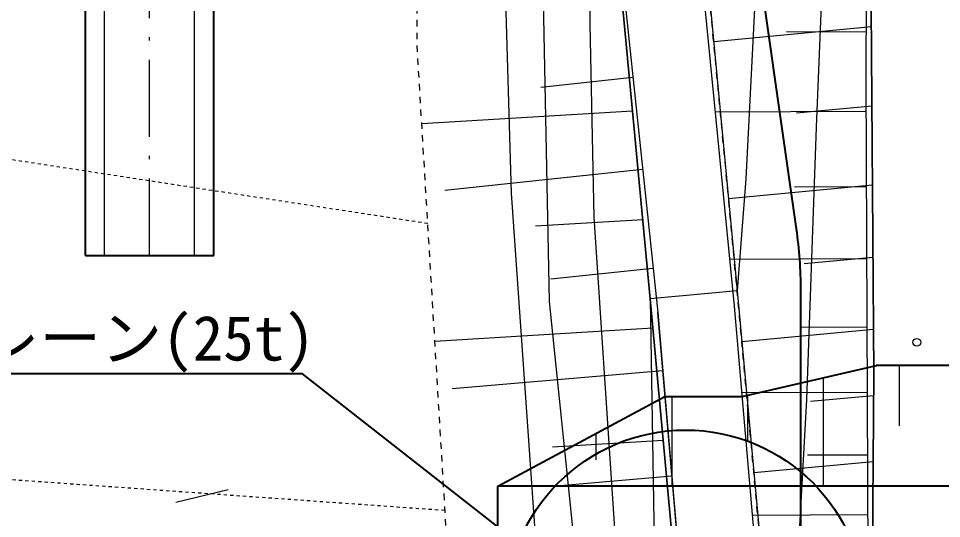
# Model space of a CAD drawing. Header units: millimetres. Extents: x -2078669 to -1085629, y -5987148 to 310365.
# Drawn here: x -1739021 to -1703059, y -1440614 to -1421117 of the extents above; entities that cross this region are included whole.
import ezdxf
from ezdxf.enums import TextEntityAlignment as Align

# ---------------------------------------------------------------- set-up
doc = ezdxf.new("R2010")
doc.units = ezdxf.units.MM
doc.header["$LTSCALE"] = 500
for name, pattern in [('561019', [1, 0.5, -0.5]), ('56301', [0.5, 0.25, -0.25]), ('SXF_一点短鎖線', [9.25, 6, -1.5, 0.25, -1.5])]:
    doc.linetypes.add(name, pattern=pattern)
doc.layers.get('Defpoints').update_dxf_attribs({"color": 153})
for name, color, linetype, lineweight in [('D-BGD', 7, 'Continuous', 13), ('D-BMK', 2, 'SXF_一点短鎖線', 13), ('D-BYP-STR1', 2, 'Continuous', 13), ('D-BYP-STR2', 6, 'Continuous', 25), ('D-BYP-STR8', 5, 'Continuous', 25), ('●予備設計_LP横断', 7, 'Continuous', 13)]:
    doc.layers.add(name, color=color, linetype=linetype, lineweight=lineweight)
doc.styles.add('MS ゴシック', font='MS Gothic.ttf')
doc.dimstyles.new('DIM-500-F', dxfattribs={"dimscale": 500, "dimtxt": 3.5, "dimasz": 2.5, "dimexe": 0, "dimexo": 2, "dimgap": 0.8, "dimtad": 1, "dimdec": 0, "dimzin": 0, "dimdsep": 46, "dimtxsty": 'MS ゴシック', "dimblk": 'OPEN', "dimcen": 0.1, "dimclrd": 256, "dimclre": 256, "dimclrt": 256, "dimaunit": 1, "dimadec": 4, "dimazin": 0, "dimtfac": 1, "dimtdec": 0, "dimtmove": 2, "dimatfit": 3, "dimldrblk": 'OPEN', "dimfxl": 1, "dimtolj": 1, "dimtzin": 0, "dimlwd": -1, "dimlwe": -1, "dimarcsym": 2})

# ---------------------------------------------------------------- blocks, each defined once
blk = doc.blocks.new('M7312')
at = {"layer": '●予備設計_LP横断', "linetype": 'Continuous', "lineweight": 20}
blk.add_circle((0, -0.001), 0.15, dxfattribs=at)
blk = doc.blocks.new('河川平面')
at = {"layer": 'D-BGD', "linetype": 'Continuous'}
for p, q in [((1605175, -2756946), (1599031, -2757527)), ((1604968, -2757158), (1601873, -2757144)), ((1595879, -2758924), (1592291, -2759306)), ((1605195, -2760032), (1602258, -2760310)), ((1595871, -2760232), (1587658, -2760726)), ((1604967, -2760249), (1599093, -2760275)), ((1596262, -2762512), (1588550, -2763327)), ((1605216, -2763118), (1599609, -2763648)), ((1604976, -2763184), (1602175, -2763200)), ((1596271, -2764464), (1592090, -2764715)), ((1604992, -2765985), (1599660, -2766011)), ((1605234, -2765934), (1602551, -2766184)), ((1596665, -2766365), (1592685, -2766788)), ((1596662, -2768696), (1588168, -2769207)), ((1605253, -2768749), (1600125, -2769221)), ((1605003, -2768655), (1602449, -2768664)), ((1597047, -2770356), (1588844, -2771062)), ((1605008, -2771195), (1600128, -2771216)), ((1605258, -2771324), (1602803, -2771549)), ((1597064, -2773067), (1592747, -2773327)), ((1605023, -2773638), (1602688, -2773645)), ((1605238, -2773899), (1600595, -2774326)), ((1597400, -2774458), (1593199, -2774823)), ((1578072, -2775474), (1580112, -2774979)), ((1605030, -2775972), (1600540, -2775998))]:
    blk.add_line(p, q, dxfattribs=at)
at = {"layer": 'D-BGD', "linetype": 'Continuous', "flags": 128}
for points, elevation in [([(1590808, -2808776), (1591696, -2793578), (1591996, -2788414), (1592342, -2780492), (1591147, -2763427), (1590833, -2752355)], 363000), ([(1592920, -2817369), (1593566, -2799486), (1593914, -2787848), (1594033, -2783526), (1593837, -2779371), (1592635, -2767650), (1592323, -2752005), (1592214, -2744615), (1592355, -2741337), (1592065, -2738931), (1591868, -2736368), (1591191, -2733054), (1590470, -2730378), (1590110, -2728111), (1592654, -2726520), (1596089, -2731932), (1596515, -2732747), (1596855, -2733003), (1597195, -2732985), (1597380, -2732344), (1597515, -2716139), (1597024, -2705574), (1596761, -2682544)], 364000), ([(1598376, -2683702), (1598671, -2698444), (1599114, -2717044), (1598931, -2737455), (1597776, -2741725), (1594389, -2742024), (1594210, -2756839), (1594357, -2764363), (1595098, -2775535), (1595958, -2788193), (1595288, -2801281), (1595145, -2805403)], 365000), ([(1601205, -2738696), (1600819, -2752402), (1600282, -2762864), (1599943, -2767240), (1596557, -2767553), (1596737, -2778596), (1597033, -2793887), (1596801, -2798268), (1596698, -2801298), (1596605, -2804750), (1596599, -2811008), (1596447, -2814317), (1596478, -2820692), (1596952, -2823497), (1597518, -2825046), (1598028, -2825906), (1598453, -2827121), (1601191, -2828349), (1601198, -2836316)], 366000), ([(1603298, -2835363), (1603152, -2823926), (1600406, -2822719), (1598998, -2816058), (1598329, -2809840), (1598049, -2792840), (1598377, -2788050), (1601762, -2787733), (1602661, -2771476), (1603042, -2760850), (1603554, -2748138), (1603478, -2740041)], 367000)]:
    blk.add_lwpolyline(points, dxfattribs=dict(at, elevation=elevation))
for points in [[(1555496, -2675788), (1564011, -2675700), (1566577, -2675673), (1574077, -2675730), (1583382, -2675801), (1590984, -2675860), (1594010, -2675779), (1600312, -2675611), (1600969, -2675926), (1601494, -2676412), (1602266, -2677624), (1603045, -2679178), (1603569, -2681205), (1603902, -2684846), (1604555, -2699152), (1604818, -2713861), (1604991, -2733281), (1605158, -2754385), (1605264, -2770456), (1605096, -2792670), (1604965, -2797739), (1604449, -2800952), (1604252, -2801442), (1604118, -2801667)], [(1605096, -2792670), (1605264, -2770456), (1605158, -2754385), (1604991, -2733281), (1604818, -2713861), (1604555, -2699152)], [(1582140, -2719008), (1585199, -2721557), (1587710, -2724583), (1590099, -2728093), (1590110, -2728111), (1591962, -2731343), (1592824, -2733665), (1593520, -2735998), (1593986, -2737930), (1594098, -2739006), (1594389, -2742024), (1594482, -2742989), (1595401, -2755251), (1596341, -2765209), (1596557, -2767553), (1597441, -2777158), (1598308, -2787353), (1598377, -2788050), (1598643, -2790764), (1599233, -2797877), (1599793, -2803334)], [(1597384, -2737656), (1597776, -2741725), (1597870, -2742698), (1598788, -2754964), (1599727, -2764893), (1599943, -2767240), (1600828, -2776858), (1601695, -2787042), (1601762, -2787733), (1602566, -2795926), (1603152, -2800721)], [(1598643, -2790764), (1598377, -2788050), (1598308, -2787353), (1597441, -2777158), (1596557, -2767553), (1596341, -2765209), (1595401, -2755251), (1594482, -2742989), (1594389, -2742024), (1594098, -2739006)]]:
    blk.add_lwpolyline(points, dxfattribs=at)
at = {"layer": 'D-BGD', "linetype": '561019', "flags": 128}
for points in [[(1604118, -2801667), (1603658, -2801700), (1603152, -2800721), (1602566, -2795926), (1601762, -2787733), (1601695, -2787042), (1600828, -2776858), (1599943, -2767240), (1599727, -2764893), (1598788, -2754964), (1597870, -2742698), (1597776, -2741725), (1597384, -2737656), (1596956, -2733671), (1596881, -2732974), (1595028, -2724476), (1594605, -2722539), (1594888, -2713738), (1595887, -2682805), (1595509, -2681697), (1584094, -2681621), (1568919, -2679328), (1567447, -2679106), (1555444, -2676376), (1555451, -2676293), (1555496, -2675788)], [(1594315, -2833105), (1593657, -2833087), (1593245, -2833076), (1591237, -2816520), (1590511, -2811759), (1590076, -2808915), (1589638, -2797190), (1589292, -2787903), (1587476, -2757692), (1587519, -2740005), (1586896, -2733447), (1584831, -2727803), (1583142, -2724109), (1580537, -2721142), (1580880, -2720687), (1582125, -2719028), (1582140, -2719008)]]:
    blk.add_lwpolyline(points, dxfattribs=at)
at = {"layer": 'D-BGD', "linetype": '56301', "flags": 128}
for points in [[(1587892, -2764615), (1556050, -2759730), (1533406, -2757397), (1519083, -2755922), (1514770, -2743375), (1526692, -2743634), (1525783, -2734543), (1524020, -2716896), (1524034, -2707868), (1514409, -2702703), (1507228, -2699927), (1502849, -2698233)], [(1489075, -2779425), (1494299, -2780038), (1504194, -2780898), (1527822, -2781593), (1523744, -2769818), (1567796, -2774317), (1570681, -2774522), (1588564, -2775789)]]:
    blk.add_lwpolyline(points, dxfattribs=at)
at = {"layer": 'D-BGD', "linetype": 'Continuous', "extrusion": (0.879845, 0.091136, 0.466441), "elevation": 1326281}
blk.add_lwpolyline([(-2950346, -283885), (-2934237, -284530), (-2917934, -285106)], dxfattribs=at)
at = {"layer": 'D-BGD', "linetype": 'Continuous', "extrusion": (0.995578, 0.086824, 0.035859), "elevation": 1362595}
blk.add_lwpolyline([(-2929396, 318894), (-2912663, 318294), (-2896354, 317784)], dxfattribs=at)
at = {"layer": 'D-BGD', "linetype": 'Continuous'}
for points in [[(1551648, -2675562, 363530), (1588753, -2675806, 367630), (1591492, -2675777, 367740), (1601078, -2675474, 368380), (1602687, -2677771, 368330), (1604554, -2702997, 368080), (1604920, -2714881, 368280), (1605042, -2738608, 368470), (1604961, -2758977, 368490), (1605040, -2777661, 368510), (1605332, -2792524, 368300), (1605349, -2797390, 368380), (1605376, -2800935, 368140), (1605160, -2801653, 368050), (1604932, -2802029, 368050)], [(1599837, -2767831, 366440), (1596733, -2736208, 364880), (1596230, -2734073, 364910), (1595135, -2731183, 364690), (1593808, -2728274, 364470), (1592088, -2725106, 364260), (1590334, -2722759, 364300), (1588296, -2720585, 364040), (1586073, -2718453, 363810), (1583901, -2716593, 363570), (1581131, -2714851, 363720), (1578733, -2713565, 363360), (1576686, -2712550, 363370), (1573568, -2711634, 363390), (1566227, -2710598, 362900), (1555988, -2709188, 362740), (1553342, -2708636, 362750), (1550673, -2707921, 362770), (1547594, -2706935, 362800), (1545326, -2705966, 362820)], [(1544161, -2708734, 362820), (1546539, -2709754, 362800), (1549825, -2710801, 362770), (1552652, -2711561, 362750), (1555476, -2712146, 362740), (1565608, -2714083, 362900), (1572752, -2715421, 363390), (1575563, -2716230, 363370), (1577282, -2716791, 363360), (1579451, -2717934, 363720), (1581846, -2719507, 363570), (1583686, -2720980, 363810), (1585914, -2722964, 364040), (1587847, -2725240, 364500), (1589298, -2727170, 364240), (1590897, -2729946, 364190), (1592006, -2732452, 364680), (1593056, -2735120, 364910), (1593563, -2737027, 364940), (1596852, -2768087, 366440)], [(1604920, -2714881, 368280), (1605042, -2738608, 368470), (1604961, -2758977, 368490), (1605040, -2777661, 368510), (1605332, -2792524, 368300)], [(1585914, -2722964, 364040), (1587847, -2725240, 364500), (1589298, -2727170, 364240), (1590897, -2729946, 364190), (1592006, -2732452, 364680), (1593056, -2735120, 364910), (1593563, -2737027, 364940), (1596852, -2768087, 366440), (1598250, -2784336, 366950), (1599683, -2801007, 367550), (1600652, -2813768, 368170)]]:
    blk.add_polyline3d(points, dxfattribs=at)
at = {"layer": 'D-BGD', "linetype": 'Continuous', "lineweight": 20, "xscale": 1000, "yscale": 1000, "zscale": 1000, "rotation": 330.1091246385173}
blk.add_blockref('M7312', (1606945, -2769242, 367818), dxfattribs=at)
blk = doc.blocks.new('_Open')
at = {"color": 0, "linetype": 'ByBlock', "lineweight": -2}
for p, q in [((-1, 0.167), (0, 0)), ((-1, -0.167), (0, 0)), ((0, 0), (-1, 0))]:
    blk.add_line(p, q, dxfattribs=at)

msp = doc.modelspace()

# ---------------------------------------------------------------- linework, layer by layer
at = {"layer": 'D-BMK'}
msp.add_line((-1733914.5, -1430352.7, 34.9), (-1733914.5, -1419779, 59.4), dxfattribs=at)
at = {"layer": 'D-BYP-STR1'}
for p, q in [((-1735664.5, -1430352.7, 29.3), (-1735664.5, -1419377.4, 50.7)), ((-1732164.5, -1430352.7, 47), (-1732164.5, -1420180.6, 78.9)), ((-1704714.8, -1434652.7), (-1704714.8, -1437002.7)), ((-1707664.7, -1435127.3), (-1707664.7, -1439352.7)), ((-1713564.6, -1435852.7), (-1713564.6, -1439352.7)), ((-1710614.6, -1435804.9), (-1710614.6, -1437578.8)), ((-1716514.5, -1438322.7), (-1716514.5, -1437292.7))]:
    msp.add_line(p, q, dxfattribs=at)
at = {"layer": 'D-BYP-STR2'}
for p, q in [((-1736414.5, -1430352.7, 29.2), (-1736414.5, -1419205.3, 50.9)), ((-1731414.5, -1430352.7, 47), (-1731414.5, -1420352.7, 78.4)), ((-1736414.5, -1430352.7), (-1731414.5, -1430352.7)), ((-1710823, -1435852.7), (-1705598.8, -1434652.7)), ((-1701761.1, -1434652.7), (-1705599.6, -1434652.7)), ((-1720350.4, -1439352.7), (-1713833.1, -1435852.7)), ((-1713833.1, -1435852.7), (-1710823, -1435852.7)), ((-1720350.4, -1453352.7), (-1720350.4, -1439352.7)), ((-1695114.5, -1439352.7), (-1720350.4, -1439352.7))]:
    msp.add_line(p, q, dxfattribs=at)
at = {"layer": 'D-BYP-STR8'}
msp.add_line((-1727957, -1434978.2), (-1752037, -1434978.2), dxfattribs=at)
msp.add_circle((-1713028.8, -1444162.7), 7000, dxfattribs=at)
at = {"layer": 'Defpoints', "flags": 128}
msp.add_lwpolyline([(-1710539, -1416554.6), (-1708722.1, -1429318.3, -0.0353635), (-1708552.5, -1431714), (-1708552.5, -1485391.9)], format="xyb", dxfattribs=at)

# ---------------------------------------------------------------- block references
at = {"layer": 'D-BGD'}
msp.add_blockref('河川平面', (-3310965.8, 1335500.2), dxfattribs=at)

# ---------------------------------------------------------------- texts
at = {"layer": 'D-BYP-STR8', "style": 'MS ゴシック'}
msp.add_text('ラフタークレーン(25t)', height=1750, dxfattribs=at).set_placement((-1739997, -1434978.2), align=Align.BOTTOM_CENTER)

# ---------------------------------------------------------------- leaders
at = {"layer": 'D-BYP-STR8'}
msp.add_leader([(-1717158.8, -1443416.8), (-1727957, -1434978.2)], dimstyle='DIM-500-F', dxfattribs=at)

doc.saveas('drawing.dxf')
